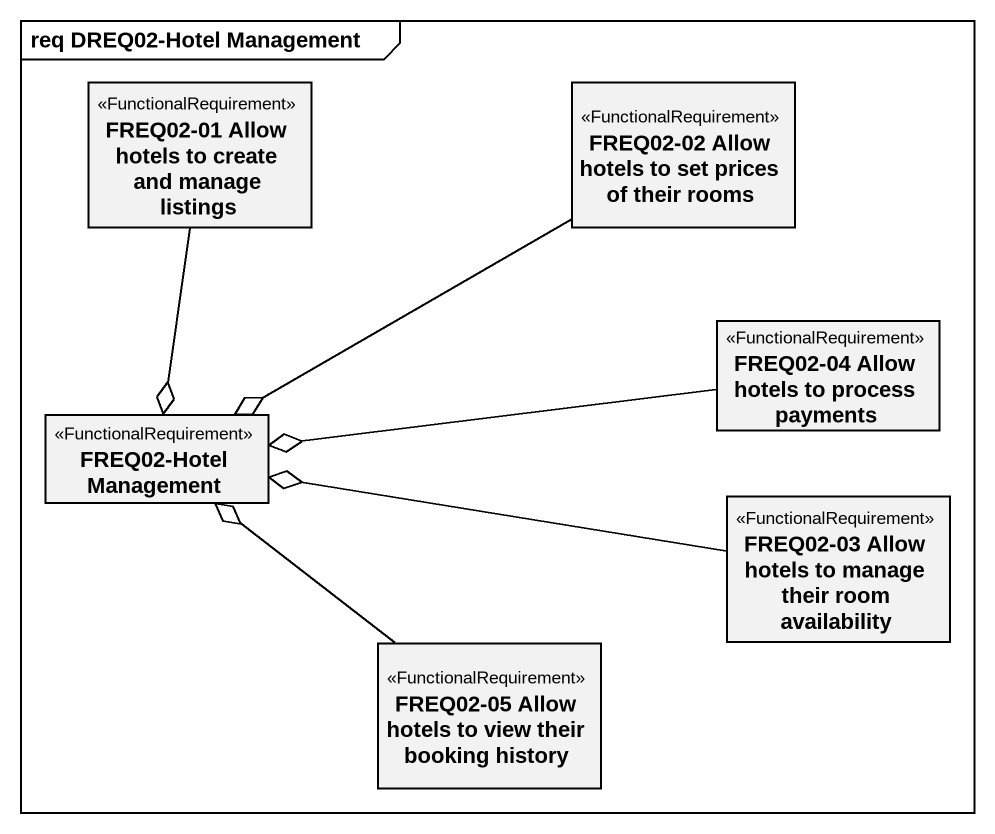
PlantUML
@startuml
mainframe req DREQ02-Hotel Management
hide circle
hide empty members
class "FREQ02-01 Allow hotels to create and manage listings" as FREQ02_01_Allow_hotels_to <<FunctionalRequirement>>
class "FREQ02-02 Allow hotels to set prices of their rooms" as FREQ02_02_Allow_hotels_to <<FunctionalRequirement>>
class "FREQ02-04 Allow hotels to process payments" as FREQ02_04_Allow_hotels_to <<FunctionalRequirement>>
class "FREQ02-Hotel Management" as FREQ02_Hotel_Management <<FunctionalRequirement>>
class "FREQ02-03 Allow hotels to manage their room availability" as FREQ02_03_Allow_hotels_to <<FunctionalRequirement>>
class "FREQ02-05 Allow hotels to view their booking history" as FREQ02_05_Allow_hotels_to <<FunctionalRequirement>>
FREQ02_01_Allow_hotels_to --o FREQ02_Hotel_Management
FREQ02_02_Allow_hotels_to -left-o FREQ02_Hotel_Management
FREQ02_04_Allow_hotels_to -left-o FREQ02_Hotel_Management
FREQ02_03_Allow_hotels_to -left-o FREQ02_Hotel_Management
FREQ02_05_Allow_hotels_to -up-o FREQ02_Hotel_Management
@enduml
